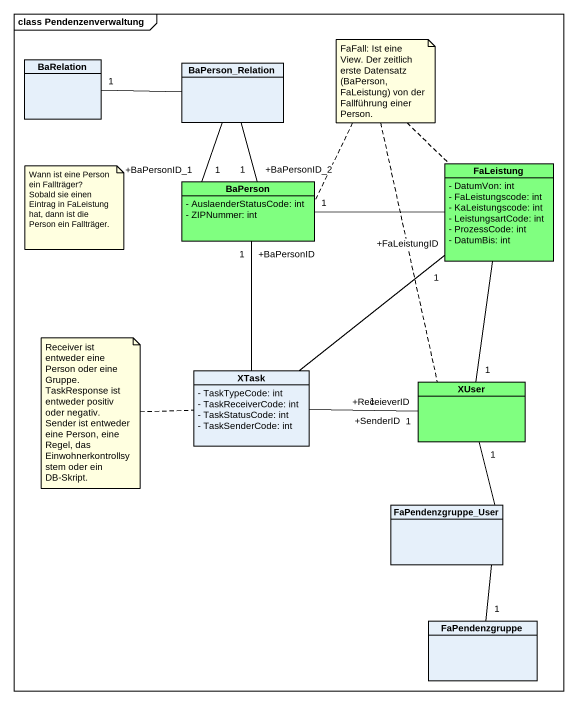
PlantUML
@startuml
mainframe class Pendenzenverwaltung
hide circle
hide empty members
skinparam classAttributeIconSize 0
class BaRelation
class BaPerson_Relation
class FaLeistung #80FF80 {
  - DatumVon: int
  - FaLeistungscode: int
  - KaLeistungscode: int
  - LeistungsartCode: int
  - ProzessCode: int
  - DatumBis: int
}
class BaPerson #80FF80 {
  - AuslaenderStatusCode: int
  - ZIPNummer: int
}
class XTask {
  - TaskTypeCode: int
  - TaskReceiverCode: int
  - TaskStatusCode: int
  - TaskSenderCode: int
}
class XUser #80FF80
class FaPendenzgruppe_User
class FaPendenzgruppe
BaPerson_Relation -left- "1" BaRelation
BaPerson_Relation -- "+BaPersonID_1\n1" BaPerson
BaPerson_Relation -- "+BaPersonID_2\n1" BaPerson
FaLeistung -left- "1" BaPerson
FaLeistung -- "1" XUser
XTask -up- "+FaLeistungID\n1" FaLeistung
XTask -up- "+BaPersonID\n1" BaPerson
XTask -right- "+ReceieverID\n1" XUser
XTask -right- "+SenderID\n1" XUser
FaPendenzgruppe_User -up- "1" XUser
FaPendenzgruppe_User -- "1" FaPendenzgruppe
note as N1
  FaFall: Ist eine View. Der zeitlich erste Datensatz (BaPerson, FaLeistung) von der Fallführung einer Person.
end note
N1 .. BaPerson
N1 .. FaLeistung
N1 .. XUser
note as N2
  Wann ist eine Person ein Fallträger?
  Sobald sie einen Eintrag in FaLeistung hat, dann ist die Person ein Fallträger.
end note
note left of XTask
  Receiver ist entweder eine Person oder eine Gruppe.
  TaskResponse ist entweder positiv oder negativ.
  Sender ist entweder eine Person, eine Regel, das Einwohnerkontrollsystem oder ein DB-Skript.
end note
@enduml
